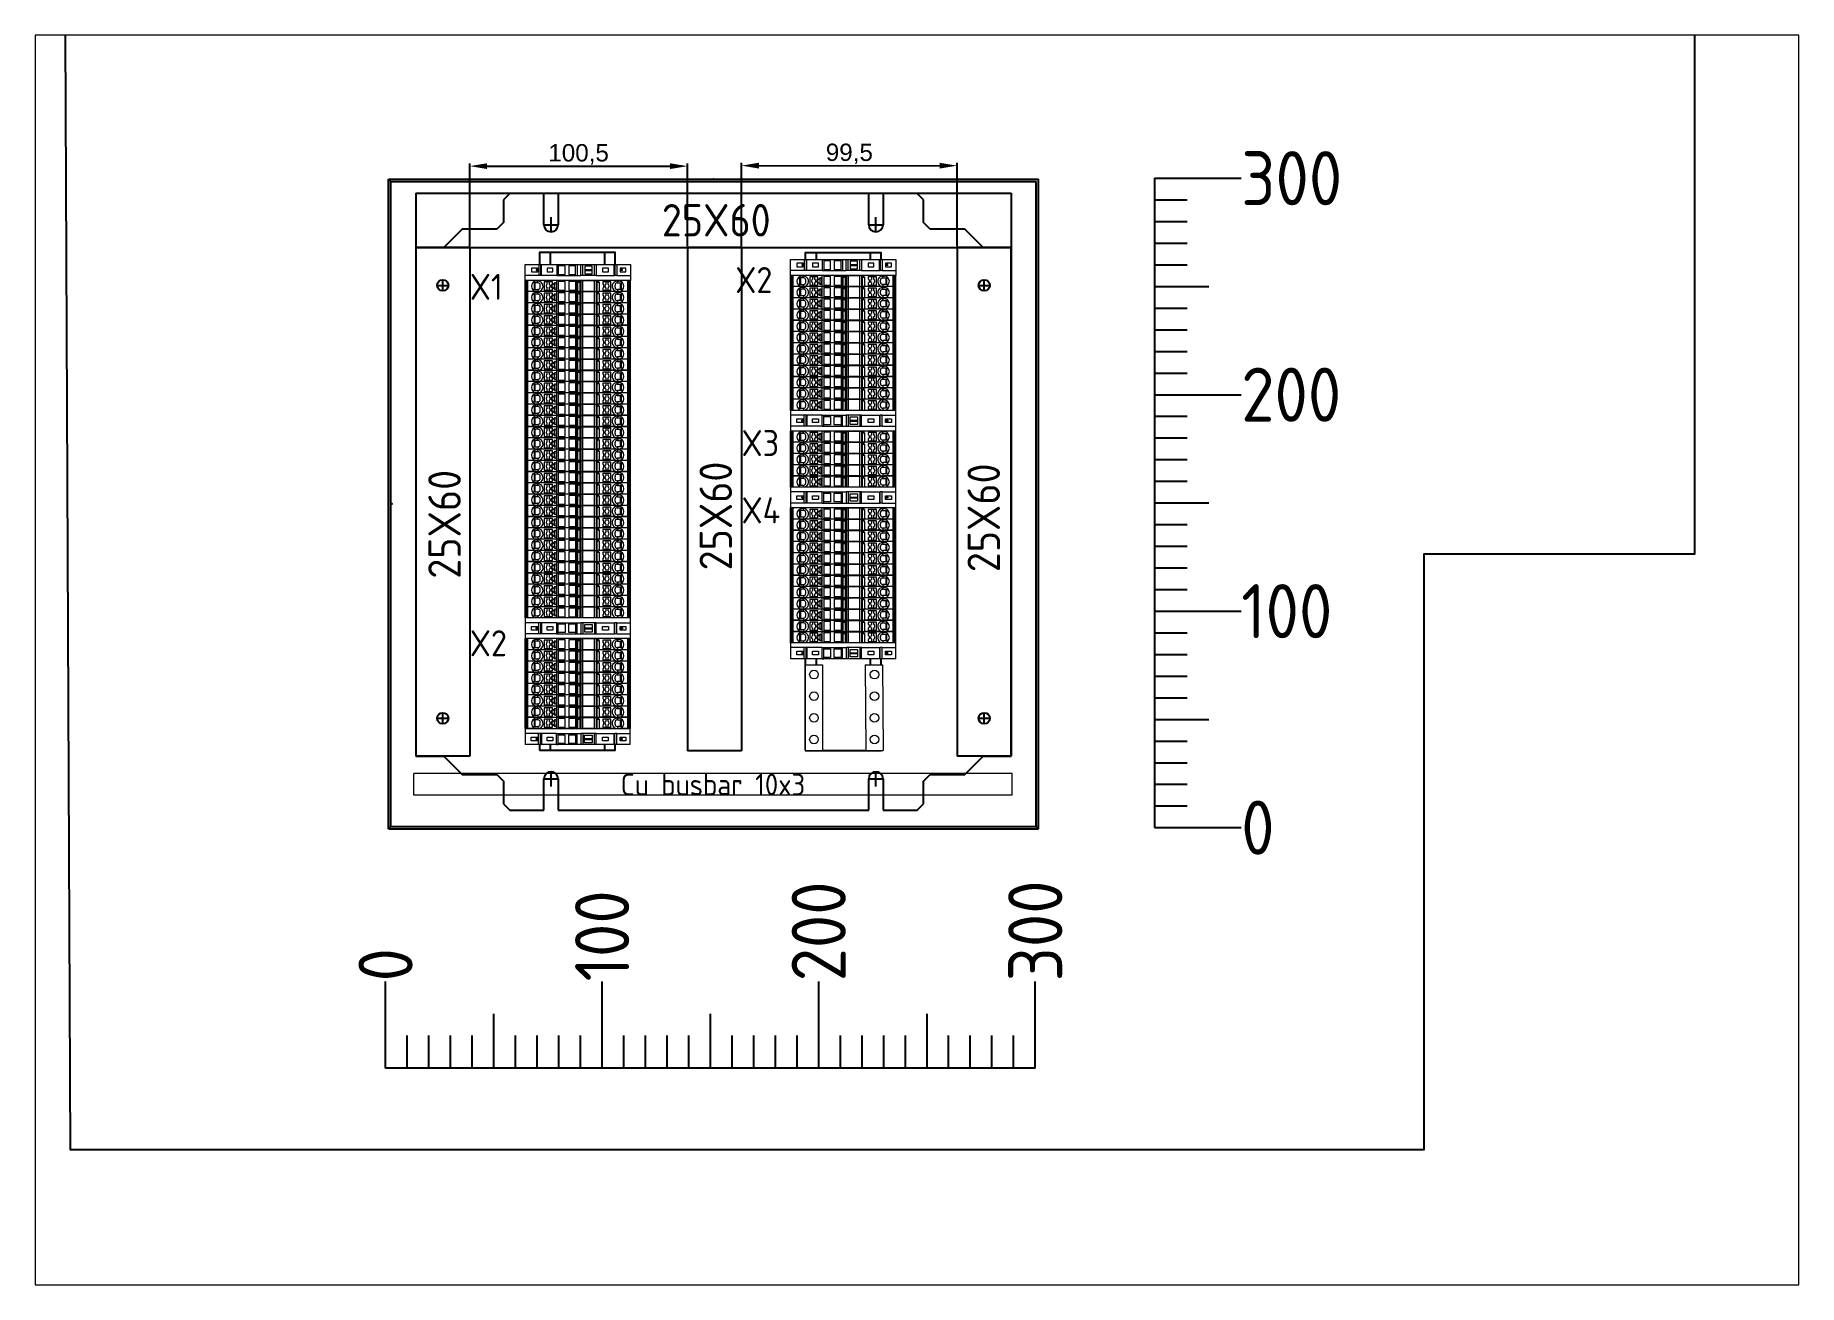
# Paper-space layout 'JB1_2' of a CAD drawing. Header units: millimetres. Extents: x 354 to 761, y 106 to 395.
# The model-space entities are those that its viewports show. They can reach past a viewport. Long polylines and large blocks are cut down to what shows.
import ezdxf
from ezdxf.enums import TextEntityAlignment as Align

# ---------------------------------------------------------------- set-up
doc = ezdxf.new("R2010")
doc.units = ezdxf.units.MM
doc.layers.add('! NO PLOT !', color=7, linetype='Continuous', true_color=0xff75dd, plot=False)
doc.layers.add('000-PI-Oprema', color=30, linetype='Continuous', lineweight=5)
doc.layers.add('SI-ORMAR-Oprema', color=30, linetype='Continuous', lineweight=5)
for name, color, linetype in [('000-PI-ORMAR', 51, 'Continuous'), ('002-PI-Kabelska kanalica', 150, 'Continuous'), ('004-PI-DIN Šina', 80, 'Continuous'), ('AUT_TEXT', 7, 'Continuous')]:
    doc.layers.add(name, color=color, linetype=linetype)
doc.styles.add('PI0', font='isocpeur.ttf', dxfattribs={"width": 0.9})
doc.styles.get("Standard").update_dxf_attribs({"font": 'arial.ttf'})
doc.dimstyles.new('ISO-25-lb', dxfattribs={"dimtxt": 8, "dimasz": 8, "dimexe": 1.25, "dimexo": 0.625, "dimtad": 1, "dimdec": 1, "dimtxsty": 'Standard', "dimcen": 5, "dimadec": 0, "dimazin": 0, "dimtfac": 1, "dimtdec": 1, "dimtmove": 0, "dimatfit": 3, "dimfxl": 1, "dimarcsym": 0})

# ---------------------------------------------------------------- blocks, each defined once
blk = doc.blocks.new('1567.800_montazna')
at = {"layer": '000-PI-ORMAR'}
for p, q in [((46610.12, 31691.64), (46607.12, 31688.64)), ((46625.82, 31691.64), (46610.12, 31691.64)), ((46625.82, 31677.14), (46625.82, 31691.64)), ((46775.82, 31691.64), (46632.42, 31691.64)), ((46632.42, 31691.64), (46632.42, 31677.14)), ((46775.82, 31677.14), (46775.82, 31691.64)), ((46798.12, 31691.64), (46782.42, 31691.64)), ((46782.42, 31691.64), (46782.42, 31677.14)), ((46801.12, 31688.64), (46798.12, 31691.64)), ((46607.12, 31688.64), (46607.12, 31678.14)), ((46801.12, 31678.14), (46801.12, 31688.64)), ((46588.12, 31675.14), (46579.62, 31666.64)), ((46604.12, 31675.14), (46588.12, 31675.14)), ((46607.12, 31678.14), (46604.12, 31675.14)), ((46625.65, 31677.14), (46632.58, 31677.14)), ((46629.12, 31673.67), (46629.12, 31680.6)), ((46775.65, 31677.14), (46782.58, 31677.14)), ((46779.12, 31673.67), (46779.12, 31680.6)), ((46804.12, 31675.14), (46801.12, 31678.14)), ((46820.12, 31675.14), (46804.12, 31675.14)), ((46828.62, 31666.64), (46820.12, 31675.14)), ((46566.62, 31666.64), (46566.62, 31431.64)), ((46579.62, 31666.64), (46566.62, 31666.64)), ((46841.62, 31666.64), (46828.62, 31666.64)), ((46841.62, 31431.64), (46841.62, 31666.64)), ((46579.12, 31646.41), (46579.12, 31651.87)), ((46829.12, 31646.41), (46829.12, 31651.87)), ((46576.39, 31649.14), (46581.85, 31649.14)), ((46826.39, 31649.14), (46831.85, 31649.14)), ((46576.39, 31449.14), (46581.85, 31449.14)), ((46579.12, 31446.41), (46579.12, 31451.87)), ((46826.39, 31449.14), (46831.85, 31449.14)), ((46829.12, 31446.41), (46829.12, 31451.87)), ((46566.62, 31431.64), (46579.62, 31431.64)), ((46579.62, 31431.64), (46588.12, 31423.14)), ((46820.12, 31423.14), (46828.62, 31431.64)), ((46828.62, 31431.64), (46841.62, 31431.64)), ((46588.12, 31423.14), (46604.12, 31423.14)), ((46604.12, 31423.14), (46607.12, 31420.14)), ((46629.12, 31417.67), (46629.12, 31424.6)), ((46779.12, 31417.67), (46779.12, 31424.6)), ((46801.12, 31420.14), (46804.12, 31423.14)), ((46804.12, 31423.14), (46820.12, 31423.14)), ((46607.12, 31420.14), (46607.12, 31409.64)), ((46625.65, 31421.14), (46632.58, 31421.14)), ((46625.82, 31406.64), (46625.82, 31421.14)), ((46632.42, 31421.14), (46632.42, 31406.64)), ((46775.65, 31421.14), (46782.58, 31421.14)), ((46775.82, 31406.64), (46775.82, 31421.14)), ((46782.42, 31421.14), (46782.42, 31406.64)), ((46801.12, 31409.64), (46801.12, 31420.14)), ((46607.12, 31409.64), (46610.12, 31406.64)), ((46610.12, 31406.64), (46625.82, 31406.64)), ((46632.42, 31406.64), (46775.82, 31406.64)), ((46782.42, 31406.64), (46798.12, 31406.64)), ((46798.12, 31406.64), (46801.12, 31409.64))]:
    blk.add_line(p, q, dxfattribs=at)
for centre in [(46579.12, 31649.14), (46829.12, 31649.14), (46579.12, 31449.14), (46829.12, 31449.14)]:
    blk.add_circle(centre, 2.6, dxfattribs=at)
for centre, start, end in [((46629.12, 31677.14), 180, 360), ((46779.12, 31677.14), 180, 360), ((46629.12, 31421.14), 0, 180), ((46779.12, 31421.14), 0, 180)]:
    blk.add_arc(centre, 3.3, start, end, dxfattribs=at)
blk = doc.blocks.new('*U120')
at = {"layer": '004-PI-DIN Šina'}
blk.add_lwpolyline([(230, -17.5), (230, 17.5), (0, 17.5), (0, -17.5)], close=True, dxfattribs=at)
for points in [[(0, 12.5), (230, 12.5)], [(0, -12.5), (230, -12.5)]]:
    blk.add_lwpolyline(points, dxfattribs=at)
blk = doc.blocks.new('*U125')
at = {"layer": '002-PI-Kabelska kanalica'}
for p, q in [((0, 0), (-25, 0)), ((-25, 0), (-25, -235.04)), ((0, 0), (0, -235.04)), ((0, -235.04), (-25, -235.04))]:
    blk.add_line(p, q, dxfattribs=at)
blk = doc.blocks.new('*U99')
blk.add_wipeout([(-24.3, -7.35), (24.3, -7.35), (24.3, 0), (-24.3, 0)])
at = {"ltscale": 0.25}
blk.add_line((-24.3, 0), (24.3, 0), dxfattribs=at)
for p, q in [((-18.03, 0), (-18.03, -5.15)), ((-17.1, 0), (-17.1, -5.15)), ((-17, -5.15), (-17, 0)), ((-16.74, -5.15), (-16.74, 0)), ((-9.72, 0), (-9.72, -5.15)), ((-9, 0), (-9, -0.57)), ((-1, -0.57), (-1, 0)), ((-0.28, 0), (-0.28, -5.15)), ((1.39, -5.15), (1.39, 0)), ((2.32, -5.15), (2.32, 0)), ((7.69, -5.15), (7.69, 0)), ((8.51, 0), (8.51, -5.15)), ((16.74, -5.15), (16.74, 0)), ((17, 0), (17, -5.15)), ((17.1, 0), (17.1, -5.15)), ((18.03, 0), (18.03, -5.15)), ((24.3, 0), (24.3, -7.35)), ((-24.3, -7.35), (-24.3, 0)), ((-18.03, -5.15), (-24.3, -5.15)), ((24.3, -7.35), (-24.3, -7.35)), ((-21.4, -1.72), (-21.4, -3.42)), ((-18.5, -1.72), (-21.4, -1.72)), ((-21.4, -3.42), (-18.5, -3.42)), ((-19.01, -2.37), (-19.15, -2.37)), ((-19.15, -2.37), (-19.15, -2.77)), ((-19.01, -2.77), (-19.15, -2.77)), ((-19.01, -2.37), (-18.5, -2.37)), ((-19.01, -2.77), (-19.01, -2.37)), ((-19.01, -2.77), (-18.5, -2.77)), ((-18.5, -2.37), (-18.5, -1.72)), ((-18.5, -2.77), (-18.5, -2.37)), ((-18.5, -3.42), (-18.5, -2.77)), ((-17.1, -5.15), (-18.03, -5.15)), ((-17, -5.15), (-17.1, -5.15)), ((-16.74, -5.15), (-17, -5.15)), ((-9.72, -5.15), (-16.74, -5.15)), ((-14.15, -1.72), (-14.15, -3.42)), ((-11.45, -1.72), (-14.15, -1.72)), ((-14.15, -3.42), (-11.45, -3.42)), ((-11.45, -3.42), (-11.45, -1.72)), ((-9.72, -5.15), (-9, -5.15)), ((-9, -0.57), (-9, -4.57)), ((-5.85, -0.57), (-9, -0.57)), ((-9, -4.57), (-9, -5.15)), ((-9, -4.57), (-5.85, -4.57)), ((-9, -5.15), (-1, -5.15)), ((-5.85, -4.57), (-5.85, -0.57)), ((-4.15, -0.57), (-4.15, -4.57)), ((-1, -0.57), (-4.15, -0.57)), ((-4.15, -4.57), (-1, -4.57)), ((-1, -4.57), (-1, -0.57)), ((-1, -5.15), (-1, -4.57)), ((-1, -5.15), (-0.28, -5.15)), ((-0.28, -5.15), (1.39, -5.15)), ((2.32, -5.15), (1.39, -5.15)), ((7.69, -5.15), (2.32, -5.15)), ((6.67, -0.82), (3.22, -0.82)), ((3.22, -0.82), (3.22, -2.37)), ((3.22, -2.37), (6.67, -2.37)), ((3.22, -2.37), (3.22, -2.77)), ((3.22, -2.77), (6.67, -2.77)), ((3.22, -2.77), (3.22, -4.32)), ((3.22, -4.32), (6.67, -4.32)), ((6.67, -2.37), (6.67, -0.82)), ((6.67, -2.77), (6.67, -2.37)), ((6.67, -4.32), (6.67, -2.77)), ((8.51, -5.15), (7.69, -5.15)), ((8.51, -5.15), (16.74, -5.15)), ((11.45, -1.72), (11.45, -3.42)), ((14.15, -1.72), (11.45, -1.72)), ((11.45, -3.42), (14.15, -3.42)), ((14.15, -3.42), (14.15, -1.72)), ((16.74, -5.15), (17, -5.15)), ((17, -5.15), (17.1, -5.15)), ((18.03, -5.15), (17.1, -5.15)), ((18.03, -5.15), (24.3, -5.15)), ((22.25, -1.72), (19.55, -1.72)), ((19.55, -1.72), (19.55, -2.37)), ((19.55, -2.37), (19.89, -2.37)), ((19.55, -2.37), (19.55, -2.77)), ((19.55, -2.77), (19.55, -3.42)), ((19.55, -2.77), (19.89, -2.77)), ((19.55, -3.42), (22.25, -3.42)), ((20.59, -2.37), (19.89, -2.37)), ((19.89, -2.77), (19.89, -2.37)), ((20.59, -2.77), (19.89, -2.77)), ((20.59, -2.77), (20.59, -2.37)), ((22.25, -3.42), (22.25, -1.72))]:
    blk.add_line(p, q)
blk = doc.blocks.new('*U122')
at = {"layer": '002-PI-Kabelska kanalica'}
for p, q in [((0, 0), (-25, 0)), ((-25, 0), (-25, -232.5)), ((0, 0), (0, -232.5)), ((0, -232.5), (-25, -232.5))]:
    blk.add_line(p, q, dxfattribs=at)
blk = doc.blocks.new('*U98')
blk.add_wipeout([(-24.3, 0), (24.3, 0), (24.3, -7.35), (-24.3, -7.35)])
for p, q in [((24.3, 0), (-24.3, 0)), ((24.3, -7.35), (24.3, 0)), ((-24.3, 0), (-24.3, -7.35)), ((-18.03, -2.2), (-24.3, -2.2)), ((-21.4, -5.62), (-21.4, -3.92)), ((-21.4, -3.92), (-18.5, -3.92)), ((-18.5, -5.62), (-21.4, -5.62)), ((-19.01, -4.58), (-19.15, -4.58)), ((-19.15, -4.98), (-19.15, -4.58)), ((-19.01, -4.98), (-19.15, -4.98)), ((-19.01, -4.58), (-19.01, -4.98)), ((-19.01, -4.58), (-18.5, -4.58)), ((-19.01, -4.98), (-18.5, -4.98)), ((-18.5, -3.92), (-18.5, -4.58)), ((-18.5, -4.58), (-18.5, -4.98)), ((-18.5, -4.98), (-18.5, -5.62)), ((-18.03, -7.35), (-18.03, -2.2)), ((-17.1, -2.2), (-18.03, -2.2)), ((-17.1, -7.35), (-18.03, -7.35)), ((-17.1, -7.35), (-17.1, -2.2)), ((-17, -2.2), (-17.1, -2.2)), ((-17, -7.35), (-17.1, -7.35)), ((-17, -2.2), (-17, -7.35)), ((-16.74, -2.2), (-17, -2.2)), ((-16.74, -7.35), (-17, -7.35)), ((-16.74, -2.2), (-16.74, -7.35)), ((-9.72, -2.2), (-16.74, -2.2)), ((-14.15, -3.92), (-11.45, -3.92)), ((-14.15, -5.62), (-14.15, -3.92)), ((-11.45, -5.62), (-14.15, -5.62)), ((-11.45, -3.92), (-11.45, -5.62)), ((-9.72, -2.2), (-9, -2.2)), ((-9.72, -7.35), (-9.72, -2.2)), ((-9.72, -7.35), (-9, -7.35)), ((-9, -2.77), (-9, -2.2)), ((-9, -2.2), (-1, -2.2)), ((-9, -6.77), (-9, -2.77)), ((-9, -2.77), (-5.85, -2.77)), ((-5.85, -6.77), (-9, -6.77)), ((-9, -7.35), (-9, -6.77)), ((-5.85, -2.77), (-5.85, -6.77)), ((-4.15, -2.77), (-1, -2.77)), ((-4.15, -6.77), (-4.15, -2.77)), ((-1, -6.77), (-4.15, -6.77)), ((-1, -2.2), (-1, -2.77)), ((-1, -2.2), (-0.28, -2.2)), ((-1, -2.77), (-1, -6.77)), ((-1, -6.77), (-1, -7.35)), ((-0.28, -2.2), (1.39, -2.2)), ((-0.28, -7.35), (-0.28, -2.2)), ((2.32, -2.2), (1.39, -2.2)), ((1.39, -2.2), (1.39, -7.35)), ((7.69, -2.2), (2.32, -2.2)), ((2.32, -2.2), (2.32, -7.35)), ((3.22, -3.02), (6.67, -3.02)), ((3.22, -4.58), (3.22, -3.02)), ((3.22, -4.58), (6.67, -4.58)), ((3.22, -4.98), (3.22, -4.58)), ((3.22, -4.98), (6.67, -4.98)), ((3.22, -6.52), (3.22, -4.98)), ((6.67, -6.52), (3.22, -6.52)), ((6.67, -3.02), (6.67, -4.58)), ((6.67, -4.58), (6.67, -4.98)), ((6.67, -4.98), (6.67, -6.52)), ((7.69, -2.2), (7.69, -7.35)), ((8.51, -2.2), (7.69, -2.2)), ((8.51, -7.35), (8.51, -2.2)), ((8.51, -2.2), (16.74, -2.2)), ((11.45, -3.92), (14.15, -3.92)), ((11.45, -5.62), (11.45, -3.92)), ((14.15, -5.62), (11.45, -5.62)), ((14.15, -3.92), (14.15, -5.62)), ((16.74, -2.2), (16.74, -7.35)), ((16.74, -2.2), (17, -2.2)), ((17, -7.35), (17, -2.2)), ((17, -2.2), (17.1, -2.2)), ((18.03, -2.2), (17.1, -2.2)), ((17.1, -7.35), (17.1, -2.2)), ((18.03, -2.2), (24.3, -2.2)), ((18.03, -7.35), (18.03, -2.2)), ((19.55, -4.58), (19.55, -3.92)), ((19.55, -3.92), (22.25, -3.92)), ((19.55, -4.98), (19.55, -4.58)), ((19.55, -4.58), (19.89, -4.58)), ((19.55, -4.98), (19.89, -4.98)), ((19.55, -5.62), (19.55, -4.98)), ((22.25, -5.62), (19.55, -5.62)), ((19.89, -4.58), (19.89, -4.98)), ((20.59, -4.58), (19.89, -4.58)), ((20.59, -4.98), (19.89, -4.98)), ((20.59, -4.58), (20.59, -4.98)), ((22.25, -3.92), (22.25, -5.62))]:
    blk.add_line(p, q)
at = {"ltscale": 0.25}
blk.add_line((24.3, -7.35), (-24.3, -7.35), dxfattribs=at)
blk = doc.blocks.new('*U109')
blk.add_wipeout([(-24.3, 2.2), (24.3, 2.2), (24.3, -7.35), (-24.3, -7.35)])
for p, q in [((-24.3, 2.2), (-24.3, -7.35)), ((24.3, 2.2), (-24.3, 2.2)), ((-18.03, 0), (-24.3, 0)), ((24.3, -7.35), (24.3, 2.2)), ((-18.03, -5.15), (-24.3, -5.15)), ((24.3, -7.35), (-24.3, -7.35)), ((-21.4, -3.42), (-21.4, -1.72)), ((-21.4, -1.72), (-18.5, -1.72)), ((-18.5, -3.42), (-21.4, -3.42)), ((-19.01, -2.38), (-19.15, -2.38)), ((-19.15, -2.78), (-19.15, -2.38)), ((-19.01, -2.78), (-19.15, -2.78)), ((-19.01, -2.38), (-19.01, -2.78)), ((-19.01, -2.38), (-18.5, -2.38)), ((-19.01, -2.78), (-18.5, -2.78)), ((-18.5, -1.72), (-18.5, -2.38)), ((-18.5, -2.38), (-18.5, -2.78)), ((-18.5, -2.78), (-18.5, -3.42)), ((-18.03, -5.15), (-18.03, 0)), ((-17.1, 0), (-18.03, 0)), ((-17.1, -5.15), (-18.03, -5.15)), ((-17.1, -5.15), (-17.1, 0)), ((-17, 0), (-17.1, 0)), ((-17, -5.15), (-17.1, -5.15)), ((-17, 0), (-17, -5.15)), ((-16.74, 0), (-17, 0)), ((-16.74, -5.15), (-17, -5.15)), ((-16.74, 0), (-16.74, -5.15)), ((-9.72, 0), (-16.74, 0)), ((-9.72, -5.15), (-16.74, -5.15)), ((-14.15, -1.72), (-11.45, -1.72)), ((-14.15, -3.42), (-14.15, -1.72)), ((-11.45, -3.42), (-14.15, -3.42)), ((-11.45, -1.72), (-11.45, -3.42)), ((-9.72, 0), (-9, 0)), ((-9.72, -5.15), (-9.72, 0)), ((-9.72, -5.15), (-9, -5.15)), ((-9, -0.57), (-9, 0)), ((-9, 0), (-1, 0)), ((-9, -4.57), (-9, -0.57)), ((-9, -0.57), (-5.85, -0.57)), ((-5.85, -4.57), (-9, -4.57)), ((-9, -5.15), (-9, -4.57)), ((-9, -5.15), (-1, -5.15)), ((-5.85, -0.57), (-5.85, -4.57)), ((-4.15, -0.57), (-1, -0.57)), ((-4.15, -4.57), (-4.15, -0.57)), ((-1, -4.57), (-4.15, -4.57)), ((-1, 0), (-1, -0.57)), ((-1, 0), (-0.28, 0)), ((-1, -0.57), (-1, -4.57)), ((-1, -4.57), (-1, -5.15)), ((-1, -5.15), (-0.28, -5.15)), ((-0.28, 0), (1.39, 0)), ((-0.28, -5.15), (-0.28, 0)), ((-0.28, -5.15), (1.39, -5.15)), ((2.32, 0), (1.39, 0)), ((1.39, 0), (1.39, -5.15)), ((1.39, -5.15), (2.32, -5.15)), ((7.69, 0), (2.32, 0)), ((2.32, 0), (2.32, -5.15)), ((2.32, -5.15), (7.69, -5.15)), ((3.22, -0.82), (6.67, -0.82)), ((3.22, -2.38), (3.22, -0.82)), ((3.22, -2.38), (6.67, -2.38)), ((3.22, -2.78), (3.22, -2.38)), ((3.22, -2.78), (6.67, -2.78)), ((3.22, -4.32), (3.22, -2.78)), ((6.67, -4.32), (3.22, -4.32)), ((6.67, -0.82), (6.67, -2.38)), ((6.67, -2.38), (6.67, -2.78)), ((6.67, -2.78), (6.67, -4.32)), ((7.69, 0), (7.69, -5.15)), ((8.51, 0), (7.69, 0)), ((7.69, -5.15), (8.51, -5.15)), ((8.51, -5.15), (8.51, 0)), ((8.51, 0), (16.74, 0)), ((8.51, -5.15), (16.74, -5.15)), ((11.45, -1.72), (14.15, -1.72)), ((11.45, -3.42), (11.45, -1.72)), ((14.15, -3.42), (11.45, -3.42)), ((14.15, -1.72), (14.15, -3.42)), ((16.74, 0), (16.74, -5.15)), ((16.74, 0), (17, 0)), ((16.74, -5.15), (17, -5.15)), ((17, -5.15), (17, 0)), ((17, 0), (17.1, 0)), ((17, -5.15), (17.1, -5.15)), ((18.03, 0), (17.1, 0)), ((17.1, -5.15), (17.1, 0)), ((18.03, -5.15), (17.1, -5.15)), ((18.03, 0), (24.3, 0)), ((18.03, -5.15), (18.03, 0)), ((18.03, -5.15), (24.3, -5.15)), ((19.55, -2.38), (19.55, -1.72)), ((19.55, -1.72), (22.25, -1.72)), ((19.55, -2.78), (19.55, -2.38)), ((19.55, -2.38), (19.89, -2.38)), ((19.55, -2.78), (19.89, -2.78)), ((19.55, -3.42), (19.55, -2.78)), ((22.25, -3.42), (19.55, -3.42)), ((19.89, -2.38), (19.89, -2.78)), ((20.59, -2.38), (19.89, -2.38)), ((20.59, -2.78), (19.89, -2.78)), ((20.59, -2.38), (20.59, -2.78)), ((22.25, -1.72), (22.25, -3.42))]:
    blk.add_line(p, q)
blk = doc.blocks.new('*U147')
at = {"layer": '002-PI-Kabelska kanalica'}
for p, q in [((0, 0), (-25, 0)), ((-25, 0), (-25, -275)), ((0, 0), (0, -275)), ((0, -275), (-25, -275))]:
    blk.add_line(p, q, dxfattribs=at)
blk = doc.blocks.new('*U126')
at = {"layer": '000-PI-Oprema', "ltscale": 0.25}
for p, q in [((0, -3), (0, 7)), ((276.19, 7), (0, 7)), ((276.19, -3), (276.19, 7)), ((276.19, -3), (0, -3))]:
    blk.add_line(p, q, dxfattribs=at)
blk = doc.blocks.new('*D127')
at = {"layer": '! NO PLOT !', "color": 0, "linetype": 'Continuous', "lineweight": -2, "ltscale": 0.25, "transparency": 16777216}
for p, q in [((48262.19, 34342.47), (48262.19, 34380.66)), ((48270.19, 34379.41), (48354.64, 34379.41)), ((48362.64, 34342.48), (48362.64, 34380.66))]:
    blk.add_line(p, q, dxfattribs=at)
at = {"layer": '! NO PLOT !', "color": 0, "ltscale": 0.25, "transparency": 16777216}
for points in [[(48270.19, 34380.74), (48270.19, 34378.07), (48262.19, 34379.41)], [(48354.64, 34380.74), (48354.64, 34378.08), (48362.64, 34379.41)]]:
    blk.add_solid(points, dxfattribs=at)
at = {"layer": 'Defpoints', "color": 0, "ltscale": 0.25, "transparency": 16777216}
for p in [(48362.64, 34379.41), (48262.19, 34341.85), (48362.64, 34341.85)]:
    blk.add_point(p, dxfattribs=at)
at = {"layer": '! NO PLOT !', "color": 0, "ltscale": 0.25, "transparency": 16777216, "insert": (48312.41, 34384.84), "char_height": 8, "attachment_point": 5, "rotation": 0.00311}
blk.add_mtext('100,5', dxfattribs=at)
blk = doc.blocks.new('*D128')
at = {"layer": '! NO PLOT !', "color": 0, "linetype": 'Continuous', "lineweight": -2, "ltscale": 0.25, "transparency": 16777216}
for p, q in [((48387.64, 34342.47), (48387.65, 34380.89)), ((48395.65, 34379.64), (48479.19, 34379.63)), ((48487.19, 34342.46), (48487.19, 34380.88))]:
    blk.add_line(p, q, dxfattribs=at)
at = {"layer": '! NO PLOT !', "color": 0, "ltscale": 0.25, "transparency": 16777216}
for points in [[(48395.65, 34380.97), (48395.65, 34378.3), (48387.65, 34379.64)], [(48479.19, 34380.96), (48479.19, 34378.3), (48487.19, 34379.63)]]:
    blk.add_solid(points, dxfattribs=at)
at = {"layer": 'Defpoints', "color": 0, "ltscale": 0.25, "transparency": 16777216}
for p in [(48487.19, 34379.63), (48387.64, 34341.85), (48487.19, 34341.84)]:
    blk.add_point(p, dxfattribs=at)
at = {"layer": '! NO PLOT !', "color": 0, "ltscale": 0.25, "transparency": 16777216, "insert": (48437.42, 34385.07), "char_height": 8, "attachment_point": 5, "rotation": 359.99436}
blk.add_mtext('99,5', dxfattribs=at)
blk = doc.blocks.new('*U108')
blk.add_wipeout([(47227.3, 37326.63), (47227.3, 37321.48), (47275.9, 37321.48), (47275.9, 37326.63)])
at = {"layer": '000-PI-Oprema'}
for p, q in [((47227.3, 37321.48), (47227.3, 37326.63)), ((47227.85, 37326.63), (47227.3, 37326.63)), ((47228.39, 37326.63), (47227.85, 37326.63)), ((47227.85, 37321.48), (47227.85, 37326.63)), ((47228.39, 37321.48), (47228.39, 37326.63)), ((47228.56, 37326.63), (47228.39, 37326.63)), ((47228.56, 37321.48), (47228.56, 37326.63)), ((47241.88, 37326.63), (47228.56, 37326.63)), ((47231, 37325.48), (47230.9, 37325.58)), ((47231.45, 37325.48), (47231, 37325.48)), ((47231.45, 37325.48), (47231.45, 37322.48)), ((47231.6, 37325.48), (47231.45, 37325.48)), ((47231.6, 37322.48), (47231.6, 37325.48)), ((47231.85, 37325.48), (47231.6, 37325.48)), ((47231.85, 37325.48), (47231.85, 37322.48)), ((47233.2, 37325.48), (47231.85, 37325.48)), ((47233.2, 37326.28), (47232.6, 37326.28)), ((47233.2, 37325.48), (47233.2, 37326.28)), ((47233.3, 37325.48), (47233.2, 37325.48)), ((47237.55, 37325.88), (47236.15, 37325.88)), ((47236.15, 37325.88), (47236.15, 37322.08)), ((47238.35, 37325.88), (47237.55, 37325.88)), ((47237.55, 37324.9), (47237.55, 37325.88)), ((47239.95, 37325.88), (47238.35, 37325.88)), ((47238.35, 37325.88), (47238.35, 37324.9)), ((47239.55, 37324.58), (47239.95, 37324.98)), ((47239.95, 37324.98), (47239.95, 37325.88)), ((47240.78, 37325.37), (47240.78, 37322.6)), ((47241.88, 37321.48), (47241.88, 37326.63)), ((47242.6, 37326.63), (47241.88, 37326.63)), ((47242.6, 37326.63), (47242.6, 37326.06)), ((47250.6, 37326.63), (47242.6, 37326.63)), ((47242.6, 37326.06), (47242.6, 37322.06)), ((47245.75, 37326.06), (47242.6, 37326.06)), ((47245.75, 37322.06), (47245.75, 37326.06)), ((47247.45, 37326.06), (47247.45, 37322.06)), ((47250.6, 37326.06), (47247.45, 37326.06)), ((47250.6, 37326.63), (47250.6, 37326.06)), ((47251.32, 37326.63), (47250.6, 37326.63)), ((47250.6, 37326.06), (47250.6, 37322.06)), ((47251.32, 37326.63), (47251.75, 37326.63)), ((47251.32, 37321.48), (47251.32, 37326.63)), ((47251.65, 37321.48), (47251.65, 37325.83)), ((47251.65, 37325.83), (47251.75, 37325.83)), ((47251.75, 37325.83), (47251.75, 37326.63)), ((47252.21, 37326.63), (47251.75, 37326.63)), ((47251.75, 37325.83), (47252.21, 37325.83)), ((47252.21, 37326.63), (47252.56, 37326.63)), ((47252.21, 37325.83), (47252.21, 37326.63)), ((47253.07, 37326.63), (47252.56, 37326.63)), ((47252.56, 37326.63), (47252.56, 37321.48)), ((47253.07, 37326.63), (47253.07, 37321.48)), ((47253.07, 37326.63), (47253.98, 37326.63)), ((47253.98, 37321.48), (47253.98, 37326.63)), ((47253.98, 37326.63), (47259.12, 37326.63)), ((47259.12, 37326.63), (47259.12, 37321.48)), ((47259.12, 37326.63), (47260.03, 37326.63)), ((47260.03, 37326.63), (47260.03, 37321.48)), ((47260.03, 37326.63), (47260.54, 37326.63)), ((47260.54, 37321.48), (47260.54, 37326.63)), ((47260.54, 37326.63), (47260.89, 37326.63)), ((47260.89, 37325.83), (47260.89, 37326.63)), ((47261.35, 37326.63), (47260.89, 37326.63)), ((47260.89, 37325.83), (47261.35, 37325.83)), ((47261.35, 37325.83), (47261.35, 37326.63)), ((47274.65, 37326.63), (47261.35, 37326.63)), ((47261.35, 37325.83), (47261.45, 37325.83)), ((47261.45, 37325.83), (47261.45, 37321.48)), ((47264.75, 37325.88), (47263.15, 37325.88)), ((47263.15, 37325.88), (47263.15, 37324.98)), ((47263.15, 37324.98), (47263.55, 37324.58)), ((47264.75, 37324.9), (47264.75, 37325.88)), ((47265.55, 37325.88), (47264.75, 37325.88)), ((47265.55, 37325.88), (47265.55, 37324.9)), ((47266.95, 37325.88), (47265.55, 37325.88)), ((47266.95, 37322.08), (47266.95, 37325.88)), ((47269.8, 37325.48), (47269.9, 37325.48)), ((47269.9, 37326.28), (47270.5, 37326.28)), ((47269.9, 37325.48), (47269.9, 37326.28)), ((47269.9, 37325.48), (47271.25, 37325.48)), ((47271.25, 37325.48), (47271.25, 37322.48)), ((47271.25, 37325.48), (47271.5, 37325.48)), ((47271.5, 37322.48), (47271.5, 37325.48)), ((47271.5, 37325.48), (47271.65, 37325.48)), ((47271.65, 37325.48), (47271.65, 37322.48)), ((47271.65, 37325.48), (47272.1, 37325.48)), ((47272.1, 37325.48), (47272.2, 37325.58)), ((47274.65, 37321.48), (47274.65, 37326.63)), ((47274.65, 37326.63), (47274.82, 37326.63)), ((47274.82, 37321.48), (47274.82, 37326.63)), ((47274.82, 37326.63), (47275.35, 37326.63)), ((47275.35, 37321.48), (47275.35, 37326.63)), ((47275.35, 37326.63), (47275.9, 37326.63)), ((47275.9, 37321.48), (47275.9, 37326.63)), ((47227.85, 37321.48), (47227.3, 37321.48)), ((47228.39, 37321.48), (47227.85, 37321.48)), ((47228.56, 37321.48), (47228.39, 37321.48)), ((47231.6, 37321.48), (47228.56, 37321.48)), ((47230.9, 37322.19), (47231.2, 37322.48)), ((47231.2, 37322.48), (47231.45, 37322.48)), ((47231.45, 37322.48), (47231.6, 37322.48)), ((47231.6, 37322.48), (47231.85, 37322.48)), ((47231.6, 37321.7), (47231.6, 37321.48)), ((47232.6, 37321.48), (47231.6, 37321.48)), ((47231.85, 37322.48), (47233.2, 37322.48)), ((47232.6, 37321.48), (47233.2, 37321.48)), ((47233.3, 37322.48), (47233.2, 37322.48)), ((47233.2, 37322.48), (47233.2, 37321.48)), ((47234.2, 37321.48), (47233.2, 37321.48)), ((47234.2, 37321.48), (47234.2, 37321.7)), ((47234.2, 37321.48), (47241.88, 37321.48)), ((47236.15, 37322.08), (47237.55, 37322.08)), ((47237.55, 37322.08), (47237.55, 37323.07)), ((47237.55, 37322.08), (47238.35, 37322.08)), ((47238.35, 37323.07), (47238.35, 37322.08)), ((47238.35, 37322.08), (47239.95, 37322.08)), ((47239.55, 37323.38), (47239.55, 37324.58)), ((47239.95, 37322.98), (47239.55, 37323.38)), ((47239.95, 37322.08), (47239.95, 37322.98)), ((47242.6, 37321.48), (47241.88, 37321.48)), ((47242.6, 37322.06), (47245.75, 37322.06)), ((47242.6, 37322.06), (47242.6, 37321.48)), ((47250.6, 37321.48), (47242.6, 37321.48)), ((47247.45, 37322.06), (47250.6, 37322.06)), ((47250.6, 37322.06), (47250.6, 37321.48)), ((47251.32, 37321.48), (47250.6, 37321.48)), ((47251.32, 37321.48), (47251.65, 37321.48)), ((47251.65, 37321.48), (47252.56, 37321.48)), ((47253.07, 37321.48), (47252.56, 37321.48)), ((47253.07, 37321.48), (47253.98, 37321.48)), ((47259.12, 37321.48), (47253.98, 37321.48)), ((47259.12, 37321.48), (47260.03, 37321.48)), ((47260.03, 37321.48), (47260.54, 37321.48)), ((47260.54, 37321.48), (47261.45, 37321.48)), ((47268.9, 37321.48), (47261.45, 37321.48)), ((47263.55, 37323.38), (47263.15, 37322.98)), ((47263.15, 37322.98), (47263.15, 37322.08)), ((47263.15, 37322.08), (47264.75, 37322.08)), ((47263.55, 37324.58), (47263.55, 37323.38)), ((47264.75, 37322.08), (47264.75, 37323.07)), ((47264.75, 37322.08), (47265.55, 37322.08)), ((47265.55, 37323.07), (47265.55, 37322.08)), ((47265.55, 37322.08), (47266.95, 37322.08)), ((47268.8, 37323.48), (47268.8, 37324.48)), ((47268.9, 37321.48), (47268.9, 37321.7)), ((47268.9, 37321.48), (47269.9, 37321.48)), ((47269.8, 37322.48), (47269.9, 37322.48)), ((47271.25, 37322.48), (47269.9, 37322.48)), ((47269.9, 37322.48), (47269.9, 37321.48)), ((47270.5, 37321.48), (47269.9, 37321.48)), ((47271.5, 37321.48), (47270.5, 37321.48)), ((47271.5, 37322.48), (47271.25, 37322.48)), ((47271.65, 37322.48), (47271.5, 37322.48)), ((47271.5, 37321.7), (47271.5, 37321.48)), ((47274.65, 37321.48), (47271.5, 37321.48)), ((47271.9, 37322.48), (47271.65, 37322.48)), ((47272.2, 37322.19), (47271.9, 37322.48)), ((47274.65, 37321.48), (47274.82, 37321.48)), ((47274.82, 37321.48), (47275.35, 37321.48)), ((47275.35, 37321.48), (47275.9, 37321.48))]:
    blk.add_line(p, q, dxfattribs=at)
for centre, radius, start, end in [((47232.6, 37323.88), 2.4, 135, 225), ((47232.6, 37323.88), 2.4, 90, 135), ((47233.2, 37323.88), 2.4, 294.62432, 90), ((47233.3, 37324.48), 1, 0, 90), ((47237.95, 37323.98), 1, 113.57818, 246.42182), ((47237.95, 37323.98), 1, 293.57818, 66.42182), ((47241.15, 37325.03), 0.5, 5.44059, 134.99975), ((47265.15, 37323.98), 1, 113.57818, 246.42182), ((47265.15, 37323.98), 1, 293.57818, 66.42182), ((47269.9, 37323.88), 2.4, 90, 245.37568), ((47269.8, 37324.48), 1, 90, 180), ((47270.5, 37323.88), 2.4, 45, 90), ((47270.5, 37323.88), 2.4, 315, 45), ((47232.6, 37323.88), 2.4, 225, 245.37568), ((47232.6, 37323.88), 2.4, 245.37568, 270), ((47233.2, 37323.88), 2.4, 270, 294.62432), ((47233.3, 37323.48), 1, 270, 360), ((47241.15, 37322.93), 0.5, 225, 354.55967), ((47269.8, 37323.48), 1, 180, 270), ((47269.9, 37323.88), 2.4, 245.37568, 270), ((47270.5, 37323.88), 2.4, 270, 294.62432), ((47270.5, 37323.88), 2.4, 294.62432, 315)]:
    blk.add_arc(centre, radius, start, end, dxfattribs=at)
for points in [[(47240.78, 37325.37), (47240.55, 37325.14), (47240.32, 37324.91), (47240.09, 37324.68), (47239.85, 37324.44)], [(47240.8, 37325.39), (47240.79, 37325.38), (47240.78, 37325.37)], [(47241.75, 37323.98), (47241.73, 37324.26), (47241.7, 37324.53), (47241.67, 37324.81), (47241.65, 37325.08)], [(47234.3, 37323.48), (47234.3, 37323.61), (47234.3, 37323.74), (47234.3, 37323.87), (47234.3, 37324.01), (47234.3, 37324.14), (47234.3, 37324.26), (47234.3, 37324.38), (47234.3, 37324.48)], [(47239.85, 37323.53), (47239.85, 37323.76), (47239.85, 37323.98), (47239.85, 37324.21), (47239.85, 37324.44)], [(47240.78, 37322.6), (47240.55, 37322.83), (47240.32, 37323.05), (47240.09, 37323.29), (47239.85, 37323.53)], [(47240.8, 37322.58), (47240.79, 37322.59), (47240.78, 37322.6)], [(47241.65, 37322.89), (47241.67, 37323.16), (47241.7, 37323.44), (47241.73, 37323.71), (47241.75, 37323.98)]]:
    blk.add_spline(points, degree=3, dxfattribs=at)
blk = doc.blocks.new('*U137')
at = {"layer": '000-PI-Oprema'}
blk.add_blockref('*U108', (-47251.6, -37324.06), dxfattribs=at)
blk = doc.blocks.new('*U138')
at = {"color": 0, "linetype": 'ByBlock', "lineweight": -2, "transparency": 16777216}
blk.add_blockref('*U137', (0, 0), dxfattribs=at)
blk.add_blockref('*U137', (0, -5.2), dxfattribs=at)
blk.add_blockref('*U137', (0, -10.4), dxfattribs=at)
blk.add_blockref('*U137', (0, -15.6), dxfattribs=at)
blk.add_blockref('*U137', (0, -20.8), dxfattribs=at)
blk.add_blockref('*U137', (0, -26), dxfattribs=at)
blk.add_blockref('*U137', (0, -31.2), dxfattribs=at)
blk.add_blockref('*U137', (0, -36.4), dxfattribs=at)
blk.add_blockref('*U137', (0, -41.6), dxfattribs=at)
blk.add_blockref('*U137', (0, -46.8), dxfattribs=at)
blk.add_blockref('*U137', (0, -52), dxfattribs=at)
blk.add_blockref('*U137', (0, -57.2), dxfattribs=at)
blk.add_blockref('*U137', (0, -62.4), dxfattribs=at)
blk.add_blockref('*U137', (0, -67.6), dxfattribs=at)
blk.add_blockref('*U137', (0, -72.8), dxfattribs=at)
blk.add_blockref('*U137', (0, -78), dxfattribs=at)
blk.add_blockref('*U137', (0, -83.2), dxfattribs=at)
blk.add_blockref('*U137', (0, -88.4), dxfattribs=at)
blk.add_blockref('*U137', (0, -93.6), dxfattribs=at)
blk.add_blockref('*U137', (0, -98.8), dxfattribs=at)
blk.add_blockref('*U137', (0, -104), dxfattribs=at)
blk.add_blockref('*U137', (0, -109.2), dxfattribs=at)
blk.add_blockref('*U137', (0, -114.4), dxfattribs=at)
blk.add_blockref('*U137', (0, -119.6), dxfattribs=at)
blk.add_blockref('*U137', (0, -124.8), dxfattribs=at)
blk.add_blockref('*U137', (0, -130), dxfattribs=at)
blk.add_blockref('*U137', (0, -135.2), dxfattribs=at)
blk.add_blockref('*U137', (0, -140.4), dxfattribs=at)
blk.add_blockref('*U137', (0, -145.6), dxfattribs=at)
blk.add_blockref('*U137', (0, -150.8), dxfattribs=at)
blk = doc.blocks.new('*U139')
at = {"layer": '000-PI-Oprema'}
blk.add_blockref('*U108', (-47251.6, -37324.06), dxfattribs=at)
blk = doc.blocks.new('*U140')
at = {"color": 0, "linetype": 'ByBlock', "lineweight": -2, "transparency": 16777216}
blk.add_blockref('*U139', (0, 0), dxfattribs=at)
blk.add_blockref('*U139', (0, -5.2), dxfattribs=at)
blk.add_blockref('*U139', (0, -10.4), dxfattribs=at)
blk.add_blockref('*U139', (0, -15.6), dxfattribs=at)
blk.add_blockref('*U139', (0, -20.8), dxfattribs=at)
blk.add_blockref('*U139', (0, -26), dxfattribs=at)
blk.add_blockref('*U139', (0, -31.2), dxfattribs=at)
blk.add_blockref('*U139', (0, -36.4), dxfattribs=at)
blk = doc.blocks.new('*U141')
at = {"layer": '000-PI-Oprema'}
blk.add_blockref('*U108', (-47251.6, -37324.06), dxfattribs=at)
blk = doc.blocks.new('*U142')
at = {"color": 0, "linetype": 'ByBlock', "lineweight": -2, "transparency": 16777216}
blk.add_blockref('*U141', (0, 0), dxfattribs=at)
blk.add_blockref('*U141', (0, -5.2), dxfattribs=at)
blk.add_blockref('*U141', (0, -10.4), dxfattribs=at)
blk.add_blockref('*U141', (0, -15.6), dxfattribs=at)
blk.add_blockref('*U141', (0, -20.8), dxfattribs=at)
blk.add_blockref('*U141', (0, -26), dxfattribs=at)
blk.add_blockref('*U141', (0, -31.2), dxfattribs=at)
blk.add_blockref('*U141', (0, -36.4), dxfattribs=at)
blk.add_blockref('*U141', (0, -41.6), dxfattribs=at)
blk.add_blockref('*U141', (0, -46.8), dxfattribs=at)
blk.add_blockref('*U141', (0, -52), dxfattribs=at)
blk.add_blockref('*U141', (0, -57.2), dxfattribs=at)
blk = doc.blocks.new('*U143')
at = {"layer": '000-PI-Oprema'}
blk.add_blockref('*U108', (-47251.6, -37324.06), dxfattribs=at)
blk = doc.blocks.new('*U144')
at = {"color": 0, "linetype": 'ByBlock', "lineweight": -2, "transparency": 16777216}
blk.add_blockref('*U143', (0, 0), dxfattribs=at)
blk.add_blockref('*U143', (0, -5.2), dxfattribs=at)
blk.add_blockref('*U143', (0, -10.4), dxfattribs=at)
blk.add_blockref('*U143', (0, -15.6), dxfattribs=at)
blk.add_blockref('*U143', (0, -20.8), dxfattribs=at)
blk = doc.blocks.new('*U145')
at = {"layer": '000-PI-Oprema'}
blk.add_blockref('*U108', (-47251.6, -37324.06), dxfattribs=at)
blk = doc.blocks.new('*U146')
at = {"color": 0, "linetype": 'ByBlock', "lineweight": -2, "transparency": 16777216}
blk.add_blockref('*U145', (0, 0), dxfattribs=at)
blk.add_blockref('*U145', (0, -5.2), dxfattribs=at)
blk.add_blockref('*U145', (0, -10.4), dxfattribs=at)
blk.add_blockref('*U145', (0, -15.6), dxfattribs=at)
blk.add_blockref('*U145', (0, -20.8), dxfattribs=at)
blk.add_blockref('*U145', (0, -26), dxfattribs=at)
blk.add_blockref('*U145', (0, -31.2), dxfattribs=at)
blk.add_blockref('*U145', (0, -36.4), dxfattribs=at)
blk.add_blockref('*U145', (0, -41.6), dxfattribs=at)
blk.add_blockref('*U145', (0, -46.8), dxfattribs=at)
blk.add_blockref('*U145', (0, -52), dxfattribs=at)
blk.add_blockref('*U145', (0, -57.2), dxfattribs=at)

msp = doc.modelspace()

# ---------------------------------------------------------------- linework, layer by layer
at = {"color": 7}
for p, q in [((48578.35, 34373.84), (48578.35, 34073.84)), ((48578.35, 34373.84), (48618.35, 34373.84)), ((48578.35, 34363.84), (48593.35, 34363.84)), ((48578.35, 34353.84), (48593.35, 34353.84)), ((48578.35, 34343.84), (48593.35, 34343.84)), ((48578.35, 34333.84), (48593.35, 34333.84)), ((48578.35, 34323.84), (48603.35, 34323.84)), ((48578.35, 34313.84), (48593.35, 34313.84)), ((48578.35, 34303.84), (48593.35, 34303.84)), ((48578.35, 34293.84), (48593.35, 34293.84)), ((48578.35, 34283.84), (48593.35, 34283.84)), ((48578.35, 34273.84), (48618.35, 34273.84)), ((48578.35, 34273.84), (48618.35, 34273.84)), ((48578.35, 34273.84), (48618.35, 34273.84)), ((48578.35, 34273.84), (48618.35, 34273.84)), ((48578.35, 34273.84), (48618.35, 34273.84)), ((48578.35, 34273.84), (48618.35, 34273.84)), ((48578.35, 34273.84), (48618.35, 34273.84)), ((48578.35, 34273.84), (48618.35, 34273.84)), ((48578.35, 34263.84), (48593.35, 34263.84)), ((48578.35, 34253.84), (48593.35, 34253.84)), ((48578.35, 34243.84), (48593.35, 34243.84)), ((48578.35, 34233.84), (48593.35, 34233.84)), ((48578.35, 34223.84), (48603.35, 34223.84)), ((48578.35, 34213.84), (48593.35, 34213.84)), ((48578.35, 34203.84), (48593.35, 34203.84)), ((48578.35, 34193.84), (48593.35, 34193.84)), ((48578.35, 34183.84), (48593.35, 34183.84)), ((48578.35, 34173.84), (48618.35, 34173.84)), ((48578.35, 34163.84), (48593.35, 34163.84)), ((48578.35, 34153.84), (48593.35, 34153.84)), ((48578.35, 34143.84), (48593.35, 34143.84)), ((48578.35, 34133.84), (48593.35, 34133.84)), ((48578.35, 34123.84), (48603.35, 34123.84)), ((48578.35, 34113.84), (48593.35, 34113.84)), ((48578.35, 34103.84), (48593.35, 34103.84)), ((48578.35, 34093.84), (48593.35, 34093.84)), ((48578.35, 34083.84), (48593.35, 34083.84)), ((48578.35, 34073.84), (48618.35, 34073.84)), ((48578.35, 34073.84), (48618.35, 34073.84)), ((48223.28, 33962.79), (48223.28, 34002.79)), ((48323.28, 33962.79), (48323.28, 34002.79)), ((48423.28, 33962.79), (48423.28, 34002.79)), ((48423.28, 33962.79), (48423.28, 34002.79)), ((48423.28, 33962.79), (48423.28, 34002.79)), ((48423.28, 33962.79), (48423.28, 34002.79)), ((48423.28, 33962.79), (48423.28, 34002.79)), ((48423.28, 33962.79), (48423.28, 34002.79)), ((48423.28, 33962.79), (48423.28, 34002.79)), ((48423.28, 33962.79), (48423.28, 34002.79)), ((48523.28, 33962.79), (48523.28, 34002.79)), ((48273.28, 33962.79), (48273.28, 33987.79)), ((48373.28, 33962.79), (48373.28, 33987.79)), ((48473.28, 33962.79), (48473.28, 33987.79)), ((48233.28, 33962.79), (48233.28, 33977.79)), ((48243.28, 33962.79), (48243.28, 33977.79)), ((48253.28, 33962.79), (48253.28, 33977.79)), ((48263.28, 33962.79), (48263.28, 33977.79)), ((48283.28, 33962.79), (48283.28, 33977.79)), ((48293.28, 33962.79), (48293.28, 33977.79)), ((48303.28, 33962.79), (48303.28, 33977.79)), ((48313.28, 33962.79), (48313.28, 33977.79)), ((48333.28, 33962.79), (48333.28, 33977.79)), ((48343.28, 33962.79), (48343.28, 33977.79)), ((48353.28, 33962.79), (48353.28, 33977.79)), ((48363.28, 33962.79), (48363.28, 33977.79)), ((48383.28, 33962.79), (48383.28, 33977.79)), ((48393.28, 33962.79), (48393.28, 33977.79)), ((48403.28, 33962.79), (48403.28, 33977.79)), ((48413.28, 33962.79), (48413.28, 33977.79)), ((48433.28, 33962.79), (48433.28, 33977.79)), ((48443.28, 33962.79), (48443.28, 33977.79)), ((48453.28, 33962.79), (48453.28, 33977.79)), ((48463.28, 33962.79), (48463.28, 33977.79)), ((48483.28, 33962.79), (48483.28, 33977.79)), ((48493.28, 33962.79), (48493.28, 33977.79)), ((48503.28, 33962.79), (48503.28, 33977.79)), ((48513.28, 33962.79), (48513.28, 33977.79)), ((48523.28, 33962.79), (48223.28, 33962.79))]:
    msp.add_line(p, q, dxfattribs=at)
at = {"layer": '000-PI-ORMAR'}
for p, q in [((48224.69, 34073.34), (48224.69, 34373.34)), ((48224.69, 34373.34), (48524.69, 34373.34)), ((48224.69, 34373.34), (48225.69, 34372.34)), ((48225.69, 34372.34), (48523.69, 34372.34)), ((48225.69, 34074.34), (48225.69, 34372.34)), ((48523.69, 34074.34), (48523.69, 34372.34)), ((48524.69, 34073.34), (48524.69, 34373.34)), ((48225.69, 34074.34), (48224.69, 34073.34)), ((48224.69, 34073.34), (48524.69, 34073.34)), ((48225.69, 34074.34), (48523.69, 34074.34)), ((48524.69, 34073.34), (48523.69, 34074.34))]:
    msp.add_line(p, q, dxfattribs=at)
for p in [(48374.69, 34373.34), (48225.94, 34223.34), (48226.19, 34223.34)]:
    msp.add_point(p, dxfattribs=at)

# ---------------------------------------------------------------- block references
for name, p, rotation in [('*U147', (48237.19, 34366.85), 89.99999999999999), ('*U120', (48311.86, 34339.55), 270), ('*U120', (48434.6, 34339.4), 270)]:
    msp.add_blockref(name, p, dxfattribs=dict(rotation=rotation))
for name, p in [('*U125', (48262.19, 34341.84)), ('*U122', (48387.64, 34341.85)), ('*U125', (48512.19, 34341.84))]:
    msp.add_blockref(name, p)
at = {"layer": '000-PI-Oprema'}
msp.add_blockref('*U126', (48236.35, 34091.77), dxfattribs=at)
at = {"layer": '000-PI-ORMAR'}
msp.add_blockref('1567.800_montazna', (1670.57, 2675.2), dxfattribs=at)

# ---------------------------------------------------------------- texts
at = {"color": 7, "style": 'PI0', "width": 0.9}
for s, p in [('300', (48618.35, 34373.84)), ('200', (48618.35, 34273.84)), ('100', (48618.35, 34173.84)), ('0', (48618.35, 34073.84))]:
    msp.add_text(s, height=25, dxfattribs=at).set_placement(p, align=Align.MIDDLE_LEFT)
at = {"ltscale": 0.25, "style": 'PI0', "width": 0.9}
for s, height, p in [('25X60', 15, (48350.83, 34346.91)), ('X1', 12, (48262.19, 34317.66)), ('X2', 12, (48384.76, 34320.8)), ('X3', 12, (48387.64, 34245.5)), ('X4', 12, (48387.64, 34214.41)), ('X2', 12, (48262.19, 34153))]:
    msp.add_text(s, height=height, dxfattribs=at).set_placement(p)
for p in [(48383.26, 34192.66), (48506.98, 34191.81), (48258.01, 34188.83)]:
    msp.add_text('25X60', height=15, rotation=90, dxfattribs=at).set_placement(p)
at = {"color": 7, "style": 'PI0', "width": 0.9}
for s, p in [('200', (48423.28, 34002.79)), ('300', (48523.28, 34002.79)), ('100', (48323.28, 34002.79)), ('0', (48223.28, 34002.79))]:
    msp.add_text(s, height=25, rotation=90, dxfattribs=at).set_placement(p, align=Align.MIDDLE_LEFT)
at = {"layer": 'AUT_TEXT', "style": 'PI0', "width": 0.9}
msp.add_text('Cu busbar 10x3', height=10, dxfattribs=at).set_placement((48374.45, 34093.77), align=Align.MIDDLE)

# ---------------------------------------------------------------- dimensions: what is measured, and where the dimension line sits
at = {"layer": '! NO PLOT !', "ltscale": 0.25}
for p1, p2, distance, picture, middle in [((48262.1875, 34341.8461), (48362.6426, 34341.8516), 37.559, '*D127', (48312.4127, 34384.8405)), ((48387.6426, 34341.8461), (48487.1876, 34341.8363), 37.7925, '*D128', (48437.4194, 34385.0664))]:
    dim = msp.add_aligned_dim(p1=p1, p2=p2, distance=distance, dimstyle='ISO-25-lb', dxfattribs=at)
    dim.commit()
    dim.dimension.update_dxf_attribs({"geometry": picture, "text_midpoint": middle})

# ---------------------------------------------------------------- next in the draw order: wipeouts: each hides what was drawn before it
for points in [[(48417.1, 34148.96), (48425.1, 34148.96), (48425.1, 34109.4), (48417.1, 34109.4)], [(48444.77, 34148.96), (48452.77, 34148.96), (48453.04, 34109.4), (48445.04, 34109.4)]]:
    msp.add_wipeout(points).dxf.layer = '000-PI-Oprema'

# ---------------------------------------------------------------- next in the draw order: linework, layer by layer
msp.add_lwpolyline([(48074.91, 34518.11), (48077.69, 33925.09), (48702.88, 33925.09), (48702.88, 34200.34), (48827.82, 34200.34), (48827.82, 34520.89), (48074.91, 34518.11)], dxfattribs=at)
at = {"layer": '000-PI-Oprema', "ltscale": 0.25}
for p, q in [((48417.1, 34148.96), (48417.1, 34109.4)), ((48417.1, 34148.96), (48425.1, 34148.96)), ((48425.1, 34148.96), (48425.1, 34109.4)), ((48444.77, 34148.96), (48445.04, 34109.4)), ((48444.77, 34148.96), (48452.77, 34148.96)), ((48452.77, 34148.96), (48453.04, 34109.4)), ((48417.1, 34109.4), (48425.1, 34109.4)), ((48445.04, 34109.4), (48453.04, 34109.4))]:
    msp.add_line(p, q, dxfattribs=at)
for centre in [(48421.1, 34144.52), (48449.04, 34144.52), (48421.1, 34134.52), (48449.04, 34134.52), (48421.1, 34124.52), (48449.04, 34124.52), (48421.1, 34114.52), (48449.04, 34114.52)]:
    msp.add_circle(centre, 2, dxfattribs=at)

# ---------------------------------------------------------------- next in the draw order: block references
for name, p in [('*U142', (48434.59, 34326.38)), ('*U138', (48312.02, 34324.08)), ('*U144', (48434.59, 34254.48)), ('*U146', (48434.59, 34218.98)), ('*U140', (48312.02, 34158.58))]:
    msp.add_blockref(name, p)

# ---------------------------------------------------------------- next in the draw order: block references
at = {"layer": 'SI-ORMAR-Oprema'}
for name, p in [('*U99', (48312.02, 34334)), ('*U99', (48434.59, 34336.3)), ('*U109', (48434.59, 34264.4)), ('*U109', (48434.59, 34228.9)), ('*U109', (48312.02, 34168.51)), ('*U98', (48434.59, 34159.2)), ('*U98', (48311.98, 34119.54))]:
    msp.add_blockref(name, p, dxfattribs=at)

psp = doc.layouts.new('JB1_2')

# ---------------------------------------------------------------- viewports
at = {"layer": '0', "ltscale": 0.01, "view_target_point": (1173.86, -2380.17)}
psp.add_viewport(center=(557.48, 250.67), size=(407.12, 288.6062), view_center_point=(47294.81, 36531.43), view_height=577.2124, dxfattribs=at)

doc.saveas('drawing.dxf')
